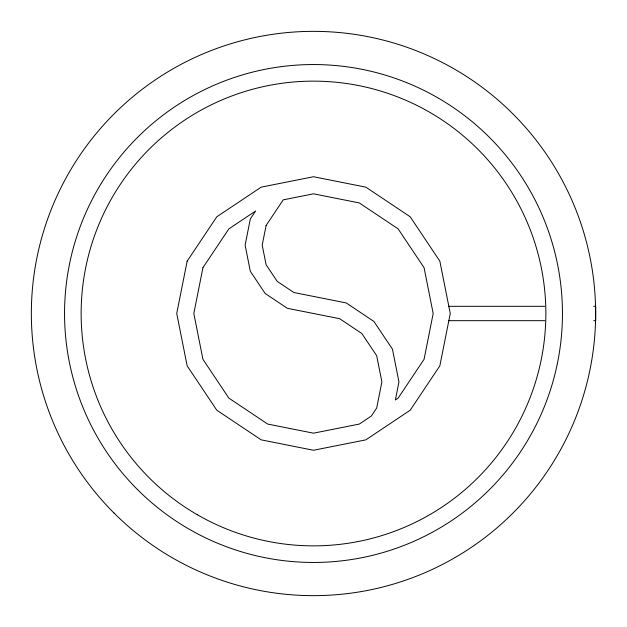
<?xml version="1.0" encoding="UTF-8"?>
<svg xmlns="http://www.w3.org/2000/svg" width="627" height="627" viewBox="0 0 627 627"><rect width="100%" height="100%" fill="white"/><g stroke="black" fill="none" stroke-linecap="round" stroke-linejoin="round"><path stroke-width="0.94" d="M448.83 306.321L544.753 306.321M593.691 306.321L595.65 306.321L595.65 320.679L593.691 320.679M448.83 320.679L544.753 320.679M187.152 261.161L176.736 313.5L187.152 365.839L216.793 410.207L261.161 439.848L313.5 450.264L365.839 439.848L410.207 410.207L439.848 365.839L450.264 313.5L439.848 261.161L410.207 216.793L365.839 187.152L313.5 176.736L261.161 187.152L216.793 216.793L187.152 261.161M202.929 267.698L193.821 313.5L202.929 359.302L228.871 398.129L267.698 424.071L313.5 433.179L359.302 424.071L371.349 416.022L376.678 408.052L381.882 381.882L376.678 355.713L361.85 333.525L339.669 318.704L287.331 308.296L265.15 293.475L250.322 271.287L245.118 245.118L250.322 218.948L255.651 210.978L228.871 228.871L202.929 267.698M266.107 225.485L262.196 245.118L266.107 264.751L277.228 281.398L293.867 292.519L346.206 302.927L373.927 321.455L392.455 349.176L398.96 381.882L395.363 399.979L398.129 398.129L424.071 359.302L433.179 313.5L424.071 267.698L398.129 228.871L359.302 202.929L313.5 193.821L283.239 199.841L266.107 225.485M113.989 513.011A282.15 282.15 0 0 0 586.033 386.522A282.15 282.15 0 0 0 240.478 40.967A282.15 282.15 0 0 0 113.989 513.011M197.317 514.728A232.358 232.358 0 0 0 545.858 313.5A232.358 232.358 0 0 0 197.317 112.272A232.358 232.358 0 0 0 197.317 514.728M137.462 489.538A248.958 248.958 0 0 0 553.97 377.932A248.958 248.958 0 0 0 249.068 73.03A248.958 248.958 0 0 0 137.462 489.538"/></g></svg>
